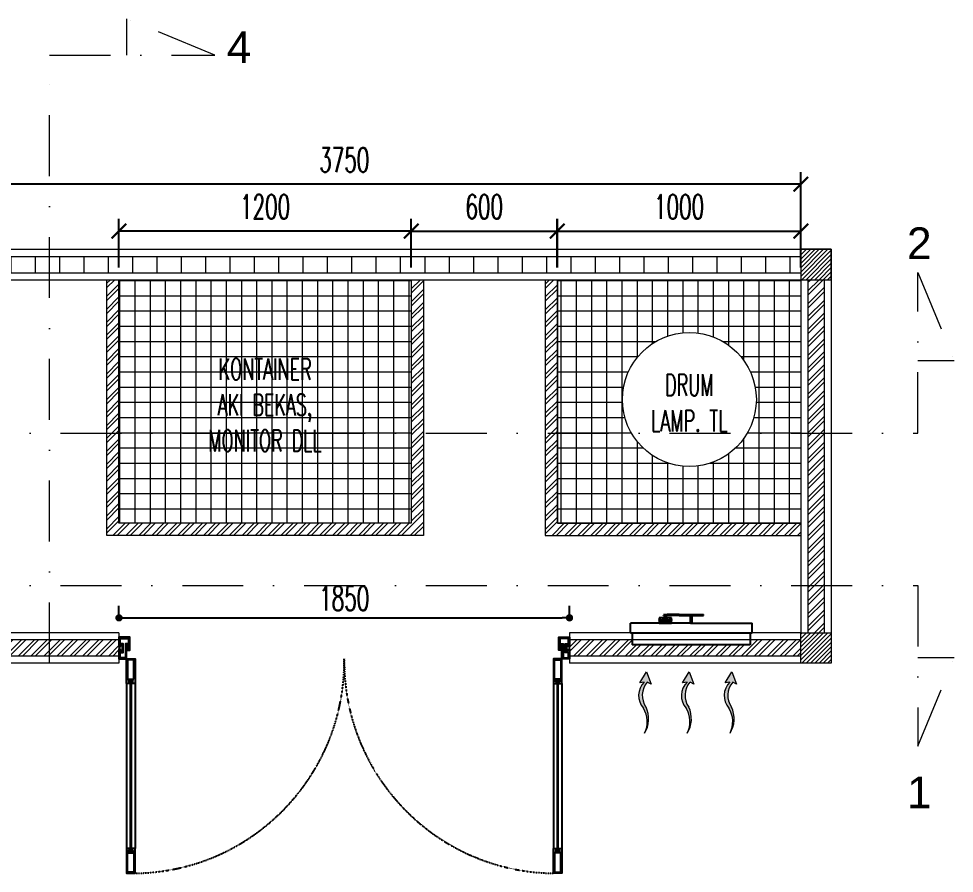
# Model space of a CAD drawing. Header units: millimetres. Extents: x -24432 to 28812, y 5 to 16204.
# Drawn here: x -20103 to -16261, y 9128 to 12638 of the extents above; entities that cross this region are included whole.
import ezdxf

# ---------------------------------------------------------------- set-up
doc = ezdxf.new("R2010")
doc.units = ezdxf.units.MM
doc.header["$MEASUREMENT"] = 0
doc.linetypes.add('DASHDOT', pattern=[1, 0.5, -0.25, 0, -0.25])
doc.linetypes.add('HIDDEN', pattern=[0.375, 0.25, -0.125])
doc.layers.add('ALM', color=120, linetype='Continuous')
doc.layers.add('Edges', color=7, linetype='Continuous')
doc.layers.add('inst ME', color=7, linetype='Continuous', lineweight=13)
doc.styles.add('300', font='rs.shx', dxfattribs={"width": 0.6, "height": 100})
doc.styles.add('Annotative', font='arial.ttf')
doc.dimstyles.new('300', dxfattribs={"dimtxt": 50, "dimasz": 30, "dimexe": 50, "dimexo": 50, "dimgap": 30, "dimtad": 2, "dimdec": 0, "dimzin": 0, "dimtxsty": '300', "dimblk": 'DOT', "dimcen": 0.2, "dimclrd": 1, "dimclre": 1, "dimclrt": 3, "dimadec": 0, "dimazin": 0, "dimtfac": 1, "dimtdec": 0, "dimtix": 1, "dimtmove": 0, "dimatfit": 3, "dimfxl": 1, "dimtolj": 1, "dimtzin": 0, "dimarcsym": 0})
pattern_1 = [(45, (-2834.642, -63395.367), (-26.516504, 26.516504), []), (45, (-2816.965, -63395.367), (-26.516504, 26.516504), [])]

# ---------------------------------------------------------------- blocks, each defined once
blk = doc.blocks.new('_ArchTick')
at = {"color": 0, "linetype": 'ByBlock', "const_width": 0.15}
blk.add_lwpolyline([(-0.5, -0.5), (0.5, 0.5)], dxfattribs=at)
blk = doc.blocks.new('*D62')
at = {"layer": 'Defpoints', "color": 0, "transparency": 16777216}
for p in [(-20641.2, 11958.2), (-20641.2, 11565.9), (-16891.2, 11565.9)]:
    blk.add_point(p, dxfattribs=at)
at = {"layer": 'inst ME', "color": 1, "lineweight": -2, "transparency": 16777216}
for p, q in [((-20641.2, 11615.9), (-20641.2, 12008.2)), ((-16891.2, 11615.9), (-16891.2, 12008.2)), ((-16891.2, 11958.2), (-20641.2, 11958.2))]:
    blk.add_line(p, q, dxfattribs=at)
at = {"layer": 'inst ME', "color": 1, "lineweight": -2, "transparency": 16777216, "xscale": 60, "yscale": 60, "zscale": 60, "rotation": 180}
blk.add_blockref('_ArchTick', (-20641.2, 11958.2), dxfattribs=at)
at = {"layer": 'inst ME', "color": 1, "lineweight": -2, "transparency": 16777216, "xscale": 60, "yscale": 60, "zscale": 60}
blk.add_blockref('_ArchTick', (-16891.2, 11958.2), dxfattribs=at)
at = {"layer": 'inst ME', "color": 3, "transparency": 16777216, "insert": (-18766.2, 12058.2), "char_height": 100, "attachment_point": 5, "style": '300'}
blk.add_mtext('\\A1;3750', dxfattribs=at)
blk = doc.blocks.new('industrial exhaust fan pl')
at = {"layer": 'Edges'}
for p, q in [((48.3, 65.34), (48.3, 64.5)), ((49.64, 65.34), (48.3, 65.34)), ((49.64, 65.34), (49.64, 65.27)), ((50.55, 65.34), (49.64, 65.34)), ((50.11, 66.59), (50.11, 66.72)), ((50.11, 66.72), (51.61, 66.72)), ((50.11, 66.59), (50.55, 66.59)), ((50.11, 66.2), (50.11, 66.33)), ((50.55, 66.33), (50.11, 66.33)), ((50.11, 66.2), (50.55, 66.2)), ((50.55, 66.33), (50.55, 66.59)), ((50.56, 66.59), (50.55, 66.59)), ((50.56, 66.33), (50.55, 66.33)), ((50.55, 65.34), (50.55, 66.2)), ((50.55, 66.2), (51.16, 66.2)), ((50.55, 65.34), (51.16, 65.34)), ((50.56, 66.59), (50.56, 66.33)), ((50.56, 66.59), (51.61, 66.59)), ((51.61, 66.33), (50.56, 66.33)), ((51.16, 65.34), (51.16, 66.2)), ((51.16, 66.2), (51.61, 66.2)), ((52.07, 65.34), (51.16, 65.34)), ((51.61, 66.59), (51.61, 66.72)), ((56.54, 66.59), (51.61, 66.59)), ((51.61, 66.2), (51.61, 66.33)), ((51.61, 66.33), (56.54, 66.33)), ((52.07, 65.34), (52.07, 65.27)), ((53.41, 65.34), (52.07, 65.34)), ((53.41, 64.5), (53.41, 65.34)), ((56.54, 66.59), (56.54, 66.72)), ((56.54, 66.72), (66.55, 66.72)), ((56.54, 66.59), (57.35, 66.59)), ((56.54, 66.2), (56.54, 66.33)), ((57.35, 66.33), (56.54, 66.33)), ((56.54, 66.2), (61.03, 66.2)), ((57.35, 66.33), (57.35, 66.59)), ((57.35, 66.59), (66.39, 66.59)), ((66.39, 66.33), (57.35, 66.33)), ((61.03, 66.2), (61.03, 66.07)), ((61.23, 66.2), (61.03, 66.2)), ((61.03, 66.07), (61.2, 66.07)), ((61.2, 63.13), (61.2, 66.07)), ((61.2, 66.07), (61.23, 66.07)), ((61.23, 66.2), (61.23, 66.07)), ((61.23, 66.2), (61.86, 66.2)), ((61.23, 66.07), (61.86, 66.07)), ((61.86, 66.2), (61.86, 66.07)), ((61.86, 66.2), (62.06, 66.2)), ((61.86, 66.07), (61.89, 66.07)), ((61.89, 63.13), (61.89, 66.07)), ((61.89, 66.07), (62.06, 66.07)), ((62.06, 66.2), (62.06, 66.07)), ((62.06, 66.2), (66.55, 66.2)), ((66.39, 66.59), (66.39, 66.33)), ((66.39, 66.59), (66.55, 66.59)), ((66.39, 66.33), (66.55, 66.33)), ((66.55, 66.59), (66.55, 66.72)), ((66.55, 66.2), (66.55, 66.33)), ((36.54, 59.13), (36.54, 63.13)), ((48.3, 63.13), (36.54, 63.13)), ((48.3, 64.5), (48.21, 64.5)), ((48.21, 64.5), (48.21, 64.27)), ((48.21, 64.27), (48.3, 64.27)), ((48.54, 64.5), (48.3, 64.5)), ((48.3, 64.27), (48.3, 63.13)), ((48.3, 64.27), (48.92, 64.27)), ((48.3, 63.13), (48.39, 63.13)), ((48.92, 64.27), (48.39, 63.83)), ((48.39, 63.83), (48.39, 63.13)), ((48.39, 63.13), (48.44, 63.13)), ((48.44, 63.83), (48.45, 63.84)), ((48.44, 63.83), (48.44, 63.13)), ((48.44, 63.13), (48.45, 63.13)), ((48.45, 63.84), (48.92, 64.24)), ((48.45, 63.84), (48.45, 63.13)), ((48.45, 63.13), (48.57, 63.13)), ((49.09, 65.27), (48.54, 64.5)), ((48.54, 64.5), (53.17, 64.5)), ((48.57, 63.83), (48.99, 64.18)), ((48.57, 63.83), (48.57, 63.13)), ((48.57, 63.13), (48.77, 63.13)), ((48.77, 63.83), (49.15, 64.12)), ((48.77, 63.83), (48.77, 63.13)), ((48.77, 63.13), (49.44, 63.13)), ((48.92, 64.27), (48.92, 64.27)), ((48.92, 64.27), (48.92, 64.24)), ((48.92, 64.24), (48.97, 64.27)), ((48.92, 64.27), (48.97, 64.27)), ((48.99, 64.27), (48.97, 64.27)), ((48.99, 64.27), (48.99, 64.18)), ((48.99, 64.18), (49.1, 64.27)), ((48.99, 64.27), (49.1, 64.27)), ((49.64, 65.27), (49.09, 65.27)), ((49.1, 64.27), (49.15, 64.27)), ((49.15, 64.27), (49.15, 64.12)), ((49.15, 64.12), (49.36, 64.27)), ((49.15, 64.27), (49.36, 64.27)), ((49.36, 64.27), (49.44, 64.27)), ((49.44, 64.27), (49.44, 63.13)), ((49.44, 64.27), (49.55, 64.27)), ((49.44, 63.13), (49.55, 63.13)), ((49.55, 63.83), (49.55, 64.27)), ((49.55, 64.27), (49.64, 64.27)), ((49.55, 63.83), (49.55, 63.13)), ((49.64, 63.83), (49.55, 63.83)), ((49.55, 63.13), (49.64, 63.13)), ((49.64, 65.27), (52.07, 65.27)), ((49.64, 63.83), (49.64, 64.27)), ((49.64, 64.27), (49.97, 64.27)), ((49.64, 63.83), (49.64, 63.13)), ((49.64, 63.13), (49.97, 63.13)), ((49.97, 63.83), (49.97, 64.27)), ((49.97, 64.27), (50.06, 64.27)), ((50.06, 63.83), (49.97, 63.83)), ((49.97, 63.83), (49.97, 63.13)), ((49.97, 63.13), (50.06, 63.13)), ((50.06, 63.83), (50.06, 64.27)), ((50.39, 64.27), (50.06, 64.27)), ((50.06, 63.83), (50.06, 63.13)), ((50.06, 63.13), (50.39, 63.13)), ((50.39, 63.83), (50.39, 64.27)), ((50.39, 64.27), (50.48, 64.27)), ((50.48, 63.83), (50.39, 63.83)), ((50.39, 63.83), (50.39, 63.13)), ((50.39, 63.13), (50.48, 63.13)), ((50.48, 63.83), (50.48, 64.27)), ((50.48, 64.27), (50.81, 64.27)), ((50.48, 63.83), (50.48, 63.13)), ((50.48, 63.13), (50.81, 63.13)), ((50.81, 63.83), (50.81, 64.27)), ((50.9, 64.27), (50.81, 64.27)), ((50.81, 63.83), (50.9, 63.83)), ((50.81, 63.83), (50.81, 63.13)), ((50.81, 63.13), (50.9, 63.13)), ((50.9, 64.27), (51.19, 64.27)), ((50.9, 63.83), (50.9, 64.27)), ((50.9, 63.83), (50.9, 63.13)), ((50.9, 63.13), (51.19, 63.13)), ((51.19, 63.83), (51.19, 64.27)), ((51.19, 64.27), (51.27, 64.27)), ((51.19, 63.83), (51.27, 63.83)), ((51.19, 63.83), (51.19, 63.13)), ((51.19, 63.13), (51.27, 63.13)), ((51.27, 63.83), (51.27, 64.27)), ((51.61, 64.27), (51.27, 64.27)), ((51.27, 63.83), (51.27, 63.13)), ((51.27, 63.13), (51.61, 63.13)), ((51.61, 63.83), (51.61, 64.27)), ((51.61, 64.27), (51.69, 64.27)), ((51.61, 63.83), (51.61, 63.13)), ((51.61, 63.83), (51.69, 63.83)), ((51.61, 63.13), (51.69, 63.13)), ((51.69, 63.83), (51.69, 64.27)), ((51.69, 64.27), (52.02, 64.27)), ((51.69, 63.83), (51.69, 63.13)), ((51.69, 63.13), (52.02, 63.13)), ((52.02, 63.83), (52.02, 64.27)), ((52.02, 64.27), (52.11, 64.27)), ((52.02, 63.83), (52.11, 63.83)), ((52.02, 63.83), (52.02, 63.13)), ((52.02, 63.13), (52.11, 63.13)), ((52.62, 65.27), (52.07, 65.27)), ((52.11, 63.83), (52.11, 64.27)), ((52.28, 64.27), (52.11, 64.27)), ((52.11, 63.83), (52.11, 63.13)), ((52.11, 63.13), (52.28, 63.13)), ((52.28, 64.27), (52.28, 63.13)), ((52.28, 64.27), (52.36, 64.27)), ((52.28, 63.13), (52.94, 63.13)), ((52.57, 64.11), (52.36, 64.27)), ((52.36, 64.27), (52.57, 64.27)), ((52.57, 64.27), (52.57, 64.11)), ((52.57, 64.27), (52.62, 64.27)), ((52.94, 63.83), (52.57, 64.11)), ((52.62, 65.27), (53.17, 64.5)), ((52.73, 64.19), (52.62, 64.27)), ((52.62, 64.27), (52.73, 64.27)), ((52.73, 64.27), (52.73, 64.19)), ((52.73, 64.27), (52.75, 64.27)), ((53.14, 63.83), (52.73, 64.19)), ((52.78, 64.25), (52.75, 64.27)), ((52.75, 64.27), (52.78, 64.27)), ((52.78, 64.27), (52.78, 64.25)), ((52.79, 64.27), (52.78, 64.27)), ((52.78, 64.27), (52.78, 64.27)), ((52.78, 64.27), (52.79, 64.27)), ((53.26, 63.83), (52.78, 64.25)), ((52.79, 64.27), (52.79, 64.27)), ((53.32, 63.83), (52.79, 64.27)), ((53.41, 64.27), (52.79, 64.27)), ((52.94, 63.83), (52.94, 63.13)), ((52.94, 63.13), (53.14, 63.13)), ((53.14, 63.83), (53.14, 63.13)), ((53.14, 63.13), (53.26, 63.13)), ((53.41, 64.5), (53.17, 64.5)), ((53.26, 63.83), (53.26, 63.13)), ((53.26, 63.13), (53.32, 63.13)), ((53.32, 63.83), (53.32, 63.13)), ((53.32, 63.13), (53.41, 63.13)), ((53.5, 64.5), (53.41, 64.5)), ((53.41, 64.27), (53.5, 64.27)), ((53.41, 63.13), (53.41, 64.27)), ((61.2, 63.13), (53.41, 63.13)), ((53.5, 64.5), (53.5, 64.27)), ((61.2, 63.13), (61.89, 63.13)), ((61.89, 63.13), (86.54, 63.13)), ((86.54, 59.13), (86.54, 63.13)), ((36.54, 59.13), (37.34, 59.13)), ((37.34, 59.13), (37.34, 54.25)), ((37.34, 59.13), (85.75, 59.13)), ((85.75, 59.13), (85.75, 54.25)), ((85.75, 59.13), (86.54, 59.13)), ((85.75, 54.25), (37.34, 54.25))]:
    blk.add_line(p, q, dxfattribs=at)
blk = doc.blocks.new('*D60')
at = {"layer": 'Defpoints', "color": 0, "transparency": 16777216}
for p in [(-17891.6, 11765.7), (-18491.2, 11565.9), (-17891.6, 11565.9)]:
    blk.add_point(p, dxfattribs=at)
at = {"layer": 'inst ME', "color": 1, "lineweight": -2, "transparency": 16777216}
for p, q in [((-18491.2, 11615.9), (-18491.2, 11815.7)), ((-17891.6, 11615.9), (-17891.6, 11815.7)), ((-18491.2, 11765.7), (-17891.6, 11765.7))]:
    blk.add_line(p, q, dxfattribs=at)
at = {"layer": 'inst ME', "color": 1, "lineweight": -2, "transparency": 16777216, "xscale": 60, "yscale": 60, "zscale": 60, "rotation": 180}
blk.add_blockref('_ArchTick', (-18491.2, 11765.7), dxfattribs=at)
at = {"layer": 'inst ME', "color": 1, "lineweight": -2, "transparency": 16777216, "xscale": 60, "yscale": 60, "zscale": 60}
blk.add_blockref('_ArchTick', (-17891.6, 11765.7), dxfattribs=at)
at = {"layer": 'inst ME', "color": 3, "transparency": 16777216, "insert": (-18191.4, 11865.7), "char_height": 100, "attachment_point": 5, "style": '300'}
blk.add_mtext('\\A1;600', dxfattribs=at)
blk = doc.blocks.new('*D65')
at = {"layer": 'Defpoints', "color": 0, "transparency": 16777216}
for p in [(-16891.2, 11765.7), (-17891.2, 11565.9), (-16891.2, 11565.9)]:
    blk.add_point(p, dxfattribs=at)
at = {"layer": 'inst ME', "color": 1, "lineweight": -2, "transparency": 16777216}
for p, q in [((-17891.2, 11615.9), (-17891.2, 11815.7)), ((-16891.2, 11615.9), (-16891.2, 11815.7)), ((-17891.2, 11765.7), (-16891.2, 11765.7))]:
    blk.add_line(p, q, dxfattribs=at)
at = {"layer": 'inst ME', "color": 1, "lineweight": -2, "transparency": 16777216, "xscale": 60, "yscale": 60, "zscale": 60, "rotation": 180}
blk.add_blockref('_ArchTick', (-17891.2, 11765.7), dxfattribs=at)
at = {"layer": 'inst ME', "color": 1, "lineweight": -2, "transparency": 16777216, "xscale": 60, "yscale": 60, "zscale": 60}
blk.add_blockref('_ArchTick', (-16891.2, 11765.7), dxfattribs=at)
at = {"layer": 'inst ME', "color": 3, "transparency": 16777216, "insert": (-17391.2, 11865.7), "char_height": 100, "attachment_point": 5, "style": '300'}
blk.add_mtext('\\A1;1000', dxfattribs=at)
blk = doc.blocks.new('*D66')
at = {"layer": 'Defpoints', "color": 0, "transparency": 16777216}
for p in [(-19691.2, 11765.7), (-19691.2, 11565.9), (-18491.2, 11565.9)]:
    blk.add_point(p, dxfattribs=at)
at = {"layer": 'inst ME', "color": 1, "lineweight": -2, "transparency": 16777216}
for p, q in [((-19691.2, 11615.9), (-19691.2, 11815.7)), ((-18491.2, 11615.9), (-18491.2, 11815.7)), ((-18491.2, 11765.7), (-19691.2, 11765.7))]:
    blk.add_line(p, q, dxfattribs=at)
at = {"layer": 'inst ME', "color": 1, "lineweight": -2, "transparency": 16777216, "xscale": 60, "yscale": 60, "zscale": 60, "rotation": 180}
blk.add_blockref('_ArchTick', (-19691.2, 11765.7), dxfattribs=at)
at = {"layer": 'inst ME', "color": 1, "lineweight": -2, "transparency": 16777216, "xscale": 60, "yscale": 60, "zscale": 60}
blk.add_blockref('_ArchTick', (-18491.2, 11765.7), dxfattribs=at)
at = {"layer": 'inst ME', "color": 3, "transparency": 16777216, "insert": (-19091.2, 11865.7), "char_height": 100, "attachment_point": 5, "style": '300'}
blk.add_mtext('\\A1;1200', dxfattribs=at)
blk = doc.blocks.new('_Dot')
at = {"color": 0, "lineweight": -2}
blk.add_line((-0.5, 0), (-1, 0), dxfattribs=at)
at = {"color": 0, "const_width": 0.5}
blk.add_lwpolyline([(-0.25, 0, 1), (0.25, 0, 1)], format="xyb", close=True, dxfattribs=at)
blk = doc.blocks.new('*D61')
at = {"color": 1, "lineweight": -2, "transparency": 16777216}
for p, q in [((-19691.2, 10165.9), (-19691.2, 10227.4)), ((-17841.2, 10165.9), (-17841.2, 10227.4)), ((-19661.2, 10177.4), (-17871.2, 10177.4))]:
    blk.add_line(p, q, dxfattribs=at)
at = {"layer": 'Defpoints', "color": 0, "transparency": 16777216}
for p in [(-17841.2, 10177.4), (-19691.2, 10115.9), (-17841.2, 10115.9)]:
    blk.add_point(p, dxfattribs=at)
at = {"color": 1, "lineweight": -2, "transparency": 16777216, "xscale": 30, "yscale": 30, "zscale": 30, "rotation": 180}
blk.add_blockref('_Dot', (-19691.2, 10177.4), dxfattribs=at)
at = {"color": 1, "lineweight": -2, "transparency": 16777216, "xscale": 30, "yscale": 30, "zscale": 30}
blk.add_blockref('_Dot', (-17841.2, 10177.4), dxfattribs=at)
at = {"color": 3, "transparency": 16777216, "insert": (-18766.2, 10257.4), "char_height": 100, "attachment_point": 5, "style": '300'}
blk.add_mtext('\\A1;1850', dxfattribs=at)

msp = doc.modelspace()

# ---------------------------------------------------------------- hatches: boundary and pattern name
at = {"layer": 'inst ME'}
h = msp.add_hatch(dxfattribs=at)
h.set_pattern_fill('ANSI31', color=129, scale=100, angle=360)
h.set_pattern_definition([(45, (53720.176, -20516.13), (-8.8388348, 8.8388348), [])])
h.paths.add_polyline_path([(-16766.2, 11690.9), (-16891.2, 11690.9), (-16891.2, 11565.9), (-16766.2, 11565.9)])
h = msp.add_hatch(dxfattribs=at)
h.set_pattern_fill('_USER', color=4, scale=100, angle=90, pattern_type=0)
h.set_pattern_definition([(90, (-2834.64, -63395.37), (-100, 6e-15), [])])
h.paths.add_polyline_path([(-16891.2, 11661.9), (-20641.2, 11661.9), (-20641.2, 11594.9), (-16891.2, 11594.9)])
h = msp.add_hatch(dxfattribs=at)
h.set_pattern_fill('ANSI32', color=4, scale=100)
h.set_pattern_definition([(45, (-2834.642, -63395.367), (-26.516504, 26.516504), []), (45, (-2816.965, -63395.367), (-26.516504, 26.516504), [])])
h.paths.add_polyline_path([(-18441.2, 11565.9), (-18491.2, 11565.9), (-18491.2, 10565.9), (-19691.2, 10565.9), (-19691.2, 11565.9), (-19741.2, 11565.9), (-19741.2, 10515.9), (-18441.2, 10515.9)])
h.paths.add_polyline_path([(-17891.2, 11565.9), (-17941.2, 11565.9), (-17941.2, 10515.9), (-16891.2, 10515.9), (-16891.2, 10565.9), (-17891.2, 10565.9)])
h = msp.add_hatch(dxfattribs=at)
h.set_pattern_fill('ANSI37', color=129, scale=500, angle=45)
h.paths.add_polyline_path([(-18491.2, 11565.9), (-19691.2, 11565.9), (-19691.2, 10565.9), (-18491.2, 10565.9)])
h.paths.add_polyline_path([(-19372.6, 10839), (-18810.6, 10839), (-18810.6, 11264.4), (-19372.6, 11264.4)], flags=24)
h = msp.add_hatch(dxfattribs=at)
h.set_pattern_fill('ANSI37', color=129, scale=500, angle=45)
h.paths.add_polyline_path([(-16891.2, 11565.9), (-17891.2, 11565.9), (-17891.2, 10565.9), (-16891.2, 10565.9)])
h.paths.add_polyline_path([(-17074, 11074.2, -1), (-17624, 11074.2, -1)], flags=16)
h.paths.add_polyline_path([(-17551.2, 10920.8), (-17147.6, 10920.8), (-17147.6, 11199.4), (-17551.2, 11199.4)], flags=8)
h = msp.add_hatch(dxfattribs=at)
h.set_pattern_fill('ANSI32', color=129, scale=100, angle=360)
h.set_pattern_definition([(45, (53720.176, -20516.13), (-26.516504, 26.516504), []), (45, (53737.854, -20516.13), (-26.516504, 26.516504), [])])
h.paths.add_polyline_path([(-16795.2, 11565.9), (-16862.2, 11565.9), (-16862.2, 10115.9), (-16795.2, 10115.9)])
h = msp.add_hatch(dxfattribs=at)
h.set_pattern_fill('ANSI31', color=129, scale=100, angle=360)
h.set_pattern_definition([(45, (53720.176, -22091.13), (-8.8388348, 8.8388348), [])])
h.paths.add_polyline_path([(-16766.2, 10115.9), (-16891.2, 10115.9), (-16891.2, 9990.9), (-16766.2, 9990.9)])
h = msp.add_hatch(dxfattribs=at)
h.set_pattern_fill('ANSI32', color=129, scale=100, angle=360)
h.set_pattern_definition(pattern_1)
h.paths.add_polyline_path([(-19691.2, 10086.9), (-20641.2, 10086.9), (-20641.2, 10019.9), (-19691.2, 10019.9)])
h = msp.add_hatch(dxfattribs=at)
h.set_pattern_fill('ANSI32', color=129, scale=100, angle=360)
h.set_pattern_definition(pattern_1)
h.paths.add_polyline_path([(-16891.2, 10086.9), (-17099.1, 10086.9), (-17099.1, 10067), (-17583.3, 10067), (-17583.3, 10086.9), (-17841.2, 10086.9), (-17841.2, 10019.9), (-16891.2, 10019.9)])
h = msp.add_hatch(color=4, dxfattribs=at)
h.dxf.hatch_style = 1
h.paths.add_polyline_path([(-17552.6, 9911.1), (-17534, 9913.8, 0.398617), (-17537.8, 9806.8, -0.256098), (-17533.1, 9703.2, 0.254419), (-17527.1, 9810.9, -0.347199), (-17522, 9913.8), (-17506.5, 9904.6), (-17525.4, 9955.6)])
h = msp.add_hatch(color=4, dxfattribs=at)
h.dxf.hatch_style = 1
h.paths.add_polyline_path([(-17377.1, 9911.1), (-17358.5, 9913.8, 0.398617), (-17362.2, 9806.8, -0.256098), (-17357.6, 9703.2, 0.254419), (-17351.6, 9810.9, -0.347199), (-17346.4, 9913.8), (-17330.9, 9904.6), (-17349.8, 9955.6)])
h = msp.add_hatch(color=4, dxfattribs=at)
h.dxf.hatch_style = 1
h.paths.add_polyline_path([(-17201.6, 9911.1), (-17182.9, 9913.8, 0.398617), (-17186.7, 9806.8, -0.256098), (-17182.1, 9703.2, 0.254419), (-17176.1, 9810.9, -0.347199), (-17170.9, 9913.8), (-17155.4, 9904.6), (-17174.3, 9955.6)])

# ---------------------------------------------------------------- linework, layer by layer
at = {"layer": 'ALM'}
for p, q in [((-19660.4, 9908.1), (-19660.4, 9229.8)), ((-19625.2, 9908.1), (-19625.2, 9229.8)), ((-17907.3, 9908.1), (-17907.3, 9229.8)), ((-17872.1, 9908.1), (-17872.1, 9229.8))]:
    msp.add_line(p, q, dxfattribs=at)
for points in [[(-19660.4, 10066.7), (-19655.5, 10066.7), (-19651.6, 10058.7), (-19647.2, 10058.7), (-19647.2, 10097.5), (-19691.2, 10097.5), (-19691.2, 10058.7), (-19686.8, 10058.7), (-19682.9, 10066.7), (-19678.5, 10066.7), (-19678.5, 10053.5), (-19678.5, 10040.2), (-19682.9, 10040.2), (-19686.8, 10048.2), (-19691.2, 10048.2), (-19691.2, 10009.4), (-19660.4, 10009.4)], [(-19664.8, 10013.8), (-19686.8, 10013.8), (-19686.8, 10035.8), (-19674, 10035.8), (-19674, 10053.5), (-19674, 10071.1), (-19686.8, 10071.1), (-19686.8, 10093.1), (-19651.6, 10093.1), (-19651.6, 10071.1), (-19664.8, 10071.1)], [(-19647.2, 10057.9), (-19652.1, 10057.9), (-19656.1, 10065.8), (-19659.5, 10065.8), (-19659.5, 10053.5), (-19651.6, 10053.5), (-19651.6, 10049), (-19659.5, 10049), (-19659.5, 10044.6), (-19647.2, 10044.6)], [(-17872.1, 10066.7), (-17876.9, 10066.7), (-17880.9, 10058.7), (-17885.3, 10058.7), (-17885.3, 10097.5), (-17841.2, 10097.5), (-17841.2, 10058.7), (-17845.6, 10058.7), (-17849.6, 10066.7), (-17854, 10066.7), (-17854, 10053.5), (-17854, 10040.2), (-17849.6, 10040.2), (-17845.6, 10048.2), (-17841.2, 10048.2), (-17841.2, 10009.4), (-17872.1, 10009.4)], [(-17885.3, 10057.9), (-17880.3, 10057.9), (-17876.4, 10065.8), (-17872.9, 10065.8), (-17872.9, 10053.5), (-17880.9, 10053.5), (-17880.9, 10049), (-17872.9, 10049), (-17872.9, 10044.6), (-17885.3, 10044.6)], [(-17867.7, 10013.8), (-17845.6, 10013.8), (-17845.6, 10035.8), (-17858.4, 10035.8), (-17858.4, 10053.5), (-17858.4, 10071.1), (-17845.6, 10071.1), (-17845.6, 10093.1), (-17880.9, 10093.1), (-17880.9, 10071.1), (-17867.7, 10071.1)], [(-19637.5, 9908.1), (-19637.5, 9912.5), (-19634, 9916.5), (-19634, 9920.9), (-19651.6, 9920.9), (-19651.6, 9916.5), (-19648.1, 9912.5), (-19648.1, 9908.1), (-19660.4, 9908.1), (-19660.4, 10009.4), (-19656, 10009.4), (-19656, 10009.4), (-19629.6, 10009.4), (-19629.6, 10009.4), (-19625.2, 10009.4), (-19625.2, 9908.1)], [(-19629.6, 9925.3), (-19629.6, 10005), (-19656, 10005), (-19656, 9925.3)], [(-17895, 9908.1), (-17895, 9912.5), (-17898.5, 9916.5), (-17898.5, 9920.9), (-17880.9, 9920.9), (-17880.9, 9916.5), (-17884.4, 9912.5), (-17884.4, 9908.1), (-17872.1, 9908.1), (-17872.1, 10009.4), (-17876.5, 10009.4), (-17876.5, 10009.4), (-17902.9, 10009.4), (-17902.9, 10009.4), (-17907.3, 10009.4), (-17907.3, 9908.1)], [(-17902.9, 9925.3), (-17902.9, 10005), (-17876.5, 10005), (-17876.5, 9925.3)], [(-19637.5, 9229.8), (-19637.5, 9225.4), (-19634, 9221.4), (-19634, 9217), (-19651.6, 9217), (-19651.6, 9221.4), (-19648.1, 9225.4), (-19648.1, 9229.8), (-19660.4, 9229.8), (-19660.4, 9128.5), (-19656, 9128.5), (-19656, 9128.5), (-19629.6, 9128.5), (-19629.6, 9128.5), (-19625.2, 9128.5), (-19625.2, 9229.8)], [(-17895, 9229.8), (-17895, 9225.4), (-17898.5, 9221.4), (-17898.5, 9217), (-17880.9, 9217), (-17880.9, 9221.4), (-17884.4, 9225.4), (-17884.4, 9229.8), (-17872.1, 9229.8), (-17872.1, 9128.5), (-17876.5, 9128.5), (-17876.5, 9128.5), (-17902.9, 9128.5), (-17902.9, 9128.5), (-17907.3, 9128.5), (-17907.3, 9229.8)], [(-19629.6, 9212.6), (-19629.6, 9132.9), (-19656, 9132.9), (-19656, 9212.6)], [(-17902.9, 9212.6), (-17902.9, 9132.9), (-17876.5, 9132.9), (-17876.5, 9212.6)]]:
    msp.add_lwpolyline(points, close=True, dxfattribs=at)
at = {"layer": 'ALM', "color": 251}
for points in [[(-19641, 9908.1), (-19641, 9917.3), (-19644.5, 9917.3), (-19644.5, 9908.1), (-19648.1, 9908.1), (-19648.1, 9920.9), (-19637.5, 9920.9), (-19637.5, 9908.1)], [(-19644.5, 9220.5), (-19644.5, 9917.3), (-19641, 9917.3), (-19641, 9220.5)], [(-17891.4, 9908.1), (-17891.4, 9917.3), (-17887.9, 9917.3), (-17887.9, 9908.1), (-17884.4, 9908.1), (-17884.4, 9920.9), (-17895, 9920.9), (-17895, 9908.1)], [(-17887.9, 9220.5), (-17887.9, 9917.3), (-17891.4, 9917.3), (-17891.4, 9220.5)], [(-19641, 9229.8), (-19641, 9220.5), (-19644.5, 9220.5), (-19644.5, 9229.8), (-19648.1, 9229.8), (-19648.1, 9217), (-19637.5, 9217), (-19637.5, 9229.8)], [(-17891.4, 9229.8), (-17891.4, 9220.5), (-17887.9, 9220.5), (-17887.9, 9229.8), (-17884.4, 9229.8), (-17884.4, 9217), (-17895, 9217), (-17895, 9229.8)]]:
    msp.add_lwpolyline(points, close=True, dxfattribs=at)
at = {"layer": 'ALM', "color": 251, "linetype": 'HIDDEN', "ltscale": 0.35}
for centre, start, end in [((-19636.6, 9998.9), 270.756, 0.6944), ((-17895.7, 9998.9), 179.3056, 269.244)]:
    msp.add_arc(centre, 870.5, start, end, dxfattribs=at)
at = {"layer": 'inst ME'}
for p, q in [((-19691.2, 10115.9), (-19691.2, 9990.9)), ((-17841.2, 10115.9), (-17841.2, 9990.9))]:
    msp.add_line(p, q, dxfattribs=at)
at = {"layer": 'inst ME', "linetype": 'DASHDOT', "ltscale": 500}
for points in [[(-19976.1, 9990.9), (-19976.1, 12488), (-19297.9, 12488), (-19660.8, 12637.8), (-19660.8, 12488)], [(-24432.1, 10935.8), (-16411, 10935.8), (-16411, 11595.3), (-16261.1, 11232.4), (-16411, 11232.4)], [(-24432.1, 10309.8), (-16411, 10309.8), (-16411, 9650.2), (-16261.1, 10013.2), (-16411, 10013.2)]]:
    msp.add_lwpolyline(points, dxfattribs=at)
at = {"layer": 'inst ME'}
for points in [[(-19691.2, 9990.9), (-20766.2, 9990.9), (-20766.2, 11690.9), (-16766.2, 11690.9), (-16766.2, 9990.9), (-17841.2, 9990.9)], [(-20641.2, 11661.9), (-16891.2, 11661.9)], [(-20641.2, 11594.9), (-16891.2, 11594.9)], [(-19691.2, 10115.9), (-20641.2, 10115.9), (-20641.2, 11565.9), (-16891.2, 11565.9), (-16891.2, 10115.9), (-17841.2, 10115.9)], [(-18441.2, 11565.9), (-18441.2, 10515.9), (-19741.2, 10515.9), (-19741.2, 11565.9)], [(-19691.2, 11565.9), (-18491.2, 11565.9), (-18491.2, 10565.9), (-19691.2, 10565.9), (-19691.2, 11565.9)], [(-18491.2, 11565.9), (-18491.2, 10565.9), (-19691.2, 10565.9), (-19691.2, 11565.9)], [(-19141.6, 11565.9), (-19041.6, 11565.9)], [(-17941.6, 11565.9), (-17841.6, 11565.9)], [(-17941.2, 11565.9), (-17941.2, 10515.9), (-16891.2, 10515.9)], [(-17891.2, 11565.9), (-16891.2, 11565.9), (-16891.2, 10565.9), (-17891.2, 10565.9), (-17891.2, 11565.9)], [(-17891.2, 11565.9), (-17891.2, 10565.9), (-16891.2, 10565.9)], [(-16862.2, 11565.9), (-16862.2, 10115.9)], [(-16795.2, 11565.9), (-16795.2, 10115.9)], [(-19691.2, 10086.9), (-20641.2, 10086.9)], [(-16891.2, 10086.9), (-17841.2, 10086.9)], [(-19691.2, 10019.9), (-20641.2, 10019.9)], [(-16891.2, 10019.9), (-17841.2, 10019.9)], [(-17534, 9913.8), (-17552.6, 9911.1), (-17525.4, 9955.6), (-17506.5, 9904.6), (-17522, 9913.8)], [(-17358.5, 9913.8), (-17377.1, 9911.1), (-17349.8, 9955.6), (-17330.9, 9904.6), (-17346.4, 9913.8)], [(-17182.9, 9913.8), (-17201.6, 9911.1), (-17174.3, 9955.6), (-17155.4, 9904.6), (-17170.9, 9913.8)]]:
    msp.add_lwpolyline(points, dxfattribs=at)
for points in [[(-16891.2, 11565.9), (-16766.2, 11565.9), (-16766.2, 11690.9), (-16891.2, 11690.9)], [(-16891.2, 10115.9), (-16766.2, 10115.9), (-16766.2, 9990.9), (-16891.2, 9990.9)]]:
    msp.add_lwpolyline(points, close=True, dxfattribs=at)
at = {"layer": 'inst ME', "color": 5}
msp.add_circle((-17349, 11074.2), 275, dxfattribs=at)
at = {"layer": 'inst ME'}
for centre, radius, start, end in [((-17479.5, 9858.3), 77.8, 134.5044, 221.4367), ((-17459.4, 9859.1), 83.1, 138.8386, 215.4264), ((-17303.9, 9858.3), 77.8, 134.5044, 221.4367), ((-17283.9, 9859.1), 83.1, 138.8386, 215.4264), ((-17128.4, 9858.3), 77.8, 134.5044, 221.4367), ((-17108.4, 9859.1), 83.1, 138.8386, 215.4264), ((-17630, 9750.8), 107.9, 333.8356, 31.2941), ((-17629.1, 9762.6), 112.9, 328.2553, 25.3526), ((-17454.4, 9750.8), 107.9, 333.8356, 31.2941), ((-17453.6, 9762.6), 112.9, 328.2553, 25.3526), ((-17278.9, 9750.8), 107.9, 333.8356, 31.2941), ((-17278.1, 9762.6), 112.9, 328.2553, 25.3526)]:
    msp.add_arc(centre, radius, start, end, dxfattribs=at)

# ---------------------------------------------------------------- block references
at = {"xscale": 10.00190398914607, "yscale": 10.00190398914607, "zscale": 10.00190398914607}
msp.add_blockref('industrial exhaust fan pl', (-17956.7, 9524.5), dxfattribs=at)

# ---------------------------------------------------------------- texts
at = {"layer": 'inst ME', "color": 3, "attachment_point": 5}
for s, insert, char_height, width, style in [('\\A1;4', (-19198.2, 12520.4), 130, 490.14, 'Annotative'), ('\\A1;2', (-16404.9, 11715.9), 130, 490.14, 'Annotative'), ('\\A1;KONTAINER AKI BEKAS, MONITOR DLL ', (-19091.6, 11051.7), 88, 541.402, '300'), ('\\A1;1', (-16404.9, 9460.8), 130, 490.14, 'Annotative')]:
    msp.add_mtext(s, dxfattribs=dict(at, insert=insert, char_height=char_height, width=width, style=style))
at = {"layer": 'inst ME', "color": 3, "insert": (-17349.4, 11060.1), "char_height": 88, "attachment_point": 5, "style": '300'}
msp.add_mtext('\\A1;DRUM\\PLAMP. TL', dxfattribs=at)

# ---------------------------------------------------------------- dimensions: what is measured, and where the dimension line sits
dim = msp.add_linear_dim(base=(-17841.2, 10177.4), p1=(-19691.2, 10115.9), p2=(-17841.2, 10115.9), dimstyle='300')
dim.commit()
dim.dimension.update_dxf_attribs({"geometry": '*D61', "text_midpoint": (-18766.2, 10257.4)})
at = {"layer": 'inst ME'}
for base, p1, p2, picture, middle in [((-20641.2, 11958.2), (-16891.2, 11565.9), (-20641.2, 11565.9), '*D62', (-18766.2, 12058.2)), ((-19691.2, 11765.7), (-18491.2, 11565.9), (-19691.2, 11565.9), '*D66', (-19091.2, 11865.7)), ((-17891.6, 11765.7), (-18491.2, 11565.9), (-17891.6, 11565.9), '*D60', (-18191.4, 11865.7)), ((-16891.2, 11765.7), (-17891.2, 11565.9), (-16891.2, 11565.9), '*D65', (-17391.2, 11865.7))]:
    dim = msp.add_linear_dim(base=base, p1=p1, p2=p2, dimstyle='300', override={"dimtxt": 100, "dimasz": 60, "dimgap": 50, "dimblk": 'ArchTick', "dimazin": 2, "dimfxl": 1.5, "dimarcsym": 1}, dxfattribs=at)
    dim.commit()
    dim.dimension.update_dxf_attribs({"geometry": picture, "text_midpoint": middle})

doc.saveas('drawing.dxf')
